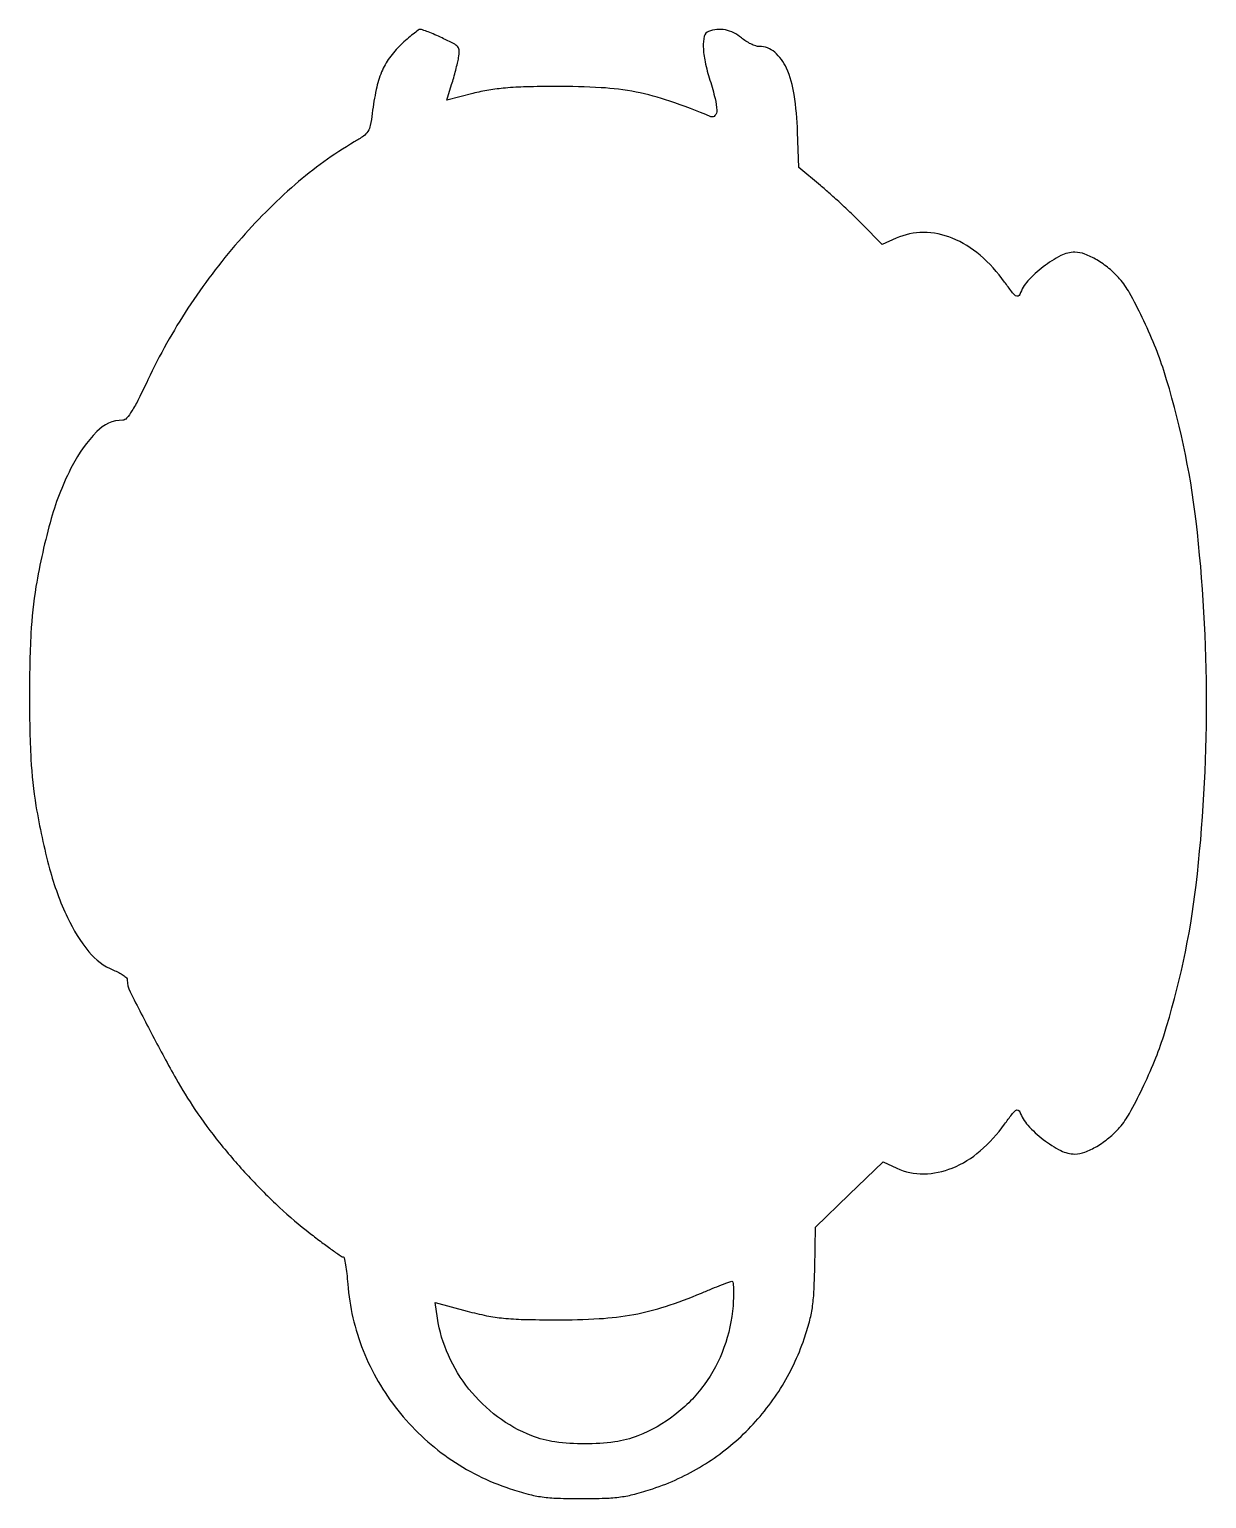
# Model space of a CAD drawing. Extents: x 0 to 344, y 0 to 429.
import ezdxf

# ---------------------------------------------------------------- set-up
doc = ezdxf.new("R2010")
doc.units = 0

msp = doc.modelspace()

# ---------------------------------------------------------------- linework, layer by layer
for points in [[(108.781147, 424.451251, 0.046331), (105.485185, 420.664942, 0.057152), (103.203935, 416.581786, 0.047217), (101.623909, 411.491156, 0.020575), (100.457115, 404.503055, -0.016715), (99.900259, 401.001833, -0.092113), (99.203755, 399.231648, -0.099503), (97.940822, 397.894649, -0.021116), (95.23565, 396.148093, 0.046557), (77.988932, 383.727827, 0.034712), (61.420657, 367.12078, 0.033561), (46.707638, 347.675515, 0.035287), (35, 326.7496, -0.006568), (32.297434, 321.19298, -0.022781), (30.341848, 317.708098, -0.031223), (28.816263, 315.568221, -0.222113), (27.70034, 315.026566, 0.201633), (20.067557, 311.684672, 0.069905), (12.932912, 301.703411, 0.051229), (6.823212, 286.346227, 0.027675), (2.358909, 266.470072, 0.029017), (0.886663, 252.838571, 0.012393), (0.43206, 234.5, 0.012393), (0.886663, 216.161429, 0.029017), (2.358909, 202.529928, 0.023973), (6.337868, 184.180749, 0.045066), (11.556641, 169.95227, 0.058701), (17.816389, 159.943067, 0.12922), (25.01273, 154.611583, -0.025411), (26.539691, 153.908658, -0.034721), (27.828961, 153.115274, -0.037228), (28.752217, 152.344725, -0.202785), (29.000755, 151.758097, 0.11711), (29.814444, 148.340842, 0.003692), (36.396744, 135.519574, 0.00794), (43.219425, 122.958121, 0.019339), (48.745466, 113.987599, 0.021884), (55.878668, 104.297213, 0.017635), (64.344148, 94.519283, 0.01774), (73.406191, 85.43775, 0.023262), (82.334051, 77.849274, 0.003843), (85.785186, 75.224178, 0.005918), (88.81445, 73.011974, 0.002252), (91.437621, 71.16128, 0.153672), (91.949983, 71, -0.35584), (92.270946, 70.738459, -0.00819), (92.661652, 68.672913, -0.014536), (93.025991, 66.115238, -0.008867), (93.314466, 63.078003, 0.07588), (97.81608, 43.715423, 0.072881), (107.92418, 26.280588, 0.072461), (122.67217, 12.397074, 0.073585), (140.694257, 3.386233, 0.013825), (145.957231, 1.820938, 0.030908), (150.046259, 0.993583, 0.026564), (154.567414, 0.609592, 0.007904), (161.5, 0.5, 0.007904), (168.432586, 0.609592, 0.026564), (172.953741, 0.993583, 0.030908), (177.042769, 1.820938, 0.013825), (182.305743, 3.386233, 0.058362), (196.852014, 10.116064, 0.057579), (209.522534, 20.050494, 0.057559), (219.59741, 32.615999, 0.058246), (226.495045, 47.098798, 0.015488), (228.01636, 52.066985, 0.029266), (228.879876, 56.165433, 0.024687), (229.340895, 60.770633, 0.008054), (229.575206, 67.598202), (229.795393, 79.696404), (239.647697, 89.20335), (249.5, 98.710296), (253.5, 96.881372, 0.110996), (261.365648, 95.223245, 0.09372), (269.717982, 96.918232, 0.081411), (277.836675, 101.89109, 0.0594), (284.983515, 109.716627, -0.007969), (287.051543, 112.509473, -0.060322), (288.195742, 113.680499, -0.249814), (288.912768, 113.816078, -0.239835), (289.443733, 113.297592, 0.10385), (291.758334, 109.378423, 0.044221), (296.272486, 105.240118, 0.044105), (301.371618, 102.004371, 0.119894), (305.5, 101, 0.09258), (308.394192, 101.540522, 0.041953), (311.873753, 103.234773, 0.03896), (315.412827, 105.734009, 0.038769), (318.527612, 108.755798, 0.054523), (321.417277, 112.854266, 0.014053), (325.138786, 120.054015, 0.014787), (328.730555, 128.110092, 0.020847), (331.41246, 135.5, 0.047632), (340.837513, 179.449531, 0.029023), (343.919471, 232.5, 0.029023), (340.837513, 285.550469, 0.047632), (331.41246, 329.5, 0.020847), (328.730555, 336.889908, 0.014787), (325.138786, 344.945985, 0.014053), (321.417277, 352.145734, 0.054523), (318.527612, 356.244202, 0.038769), (315.412827, 359.265991, 0.03896), (311.873753, 361.765227, 0.041953), (308.394192, 363.459478, 0.09258), (305.5, 364, 0.119894), (301.371618, 362.995629, 0.044105), (296.272486, 359.759882, 0.044221), (291.758334, 355.621577, 0.10385), (289.443733, 351.702408, -0.239835), (288.912768, 351.183922, -0.249814), (288.195742, 351.319501, -0.060322), (287.051543, 352.490527, -0.007969), (284.983515, 355.283373, 0.059335), (277.815313, 363.134342, 0.082109), (269.692557, 368.097092, 0.09433), (261.314982, 369.764736, 0.10909), (253.368025, 368.079771), (249.23605, 366.203467), (243.368025, 372.216684, 0.007796), (240.668076, 374.89848, 0.004686), (237.385228, 378.00035, 0.004692), (234.061994, 381.024438, 0.008165), (231.241262, 383.461667), (224.982525, 388.693433), (224.596598, 399.096716, 0.028124), (223.579653, 409.963278, 0.067999), (221.313732, 417.687834, 0.107597), (217.896577, 422.320863, 0.18221), (213.441867, 424, -0.079388), (212.355888, 424.17352, -0.031719), (210.952918, 424.734375, -0.0304), (209.488054, 425.543212, -0.033569), (208.182369, 426.5, 0.058256), (205.925658, 427.988626, 0.068121), (203.500412, 428.821262, 0.070619), (201.015323, 428.954776, 0.069883), (198.581787, 428.393011, 0.249633), (197.361468, 426.987881, 0.064122), (197.057907, 423.893444, 0.045747), (197.590038, 419.54304, 0.022659), (199.012901, 414.160906, -0.014083), (200.53373, 408.783129, -0.056349), (200.993074, 405.397698, -0.175347), (200.465747, 403.832092, -0.335922), (199.25, 403.520898, 0.017236), (187.27167, 408.072006, 0.034024), (177.443357, 410.692946, 0.033384), (167.229819, 411.985069, 0.015961), (154, 412.344741, 0.005271), (145.362593, 412.212738, 0.014723), (139.313674, 411.878085, 0.019944), (134.470816, 411.271543, 0.02195), (129.846111, 410.293688), (122.192222, 408.320843), (123.638429, 412.910422, 0.007252), (124.235113, 414.904448, 0.005538), (124.832044, 417.102506, 0.005602), (125.345418, 419.174314, 0.01312), (125.670955, 420.736407, 0.045908), (125.844942, 422.720487, 0.174581), (125.42516, 423.870618, 0.100103), (124.214134, 424.841171, 0.010098), (120.878636, 426.476638, 0.006771), (118.74559, 427.434672, 0.009092), (116.786224, 428.241024, 0.006672), (115.134192, 428.860754, 0.08998), (114.5, 428.967051, 0.155154), (113.901807, 428.767977, 0.009818), (112.407587, 427.635003, 0.013684), (110.661637, 426.177034, 0.009702)], [(205.732617, 56.75, -0.068087), (203.101675, 44.556754, -0.070769), (197.309886, 33.692503, -0.071059), (188.743012, 24.909872, -0.069546), (178, 18.800354, -0.062029), (171.212007, 17.035849, -0.032616), (162.5, 16.466946, -0.032616), (153.787993, 17.035849, -0.062029), (147, 18.800354, -0.066195), (137.031726, 24.381602, -0.063263), (128.695122, 32.448664, -0.063595), (122.675906, 42.300448, -0.068251), (119.505066, 53.117651), (118.824392, 57.656712), (128.162196, 55.174364, 0.015441), (133.849211, 53.849088, 0.025067), (138.755614, 53.117863, 0.018674), (144.62753, 52.762306, 0.004977), (154, 52.638761, 0.015509), (166.726467, 52.992506, 0.03071), (176.750091, 54.203232, 0.033046), (186.063172, 56.558172, 0.021298), (196.5, 60.442947, -0.002809), (199.630094, 61.741681, -0.004059), (202.412712, 62.85169, -0.002143), (204.777654, 63.761247, -0.065059), (205.394338, 63.907553, -0.412687), (205.727742, 63.638059, -0.015249), (205.866141, 61.860966, -0.019732), (205.884117, 59.546564, -0.011214)]]:
    msp.add_lwpolyline(points, format="xyb", close=True)

doc.saveas('drawing.dxf')
